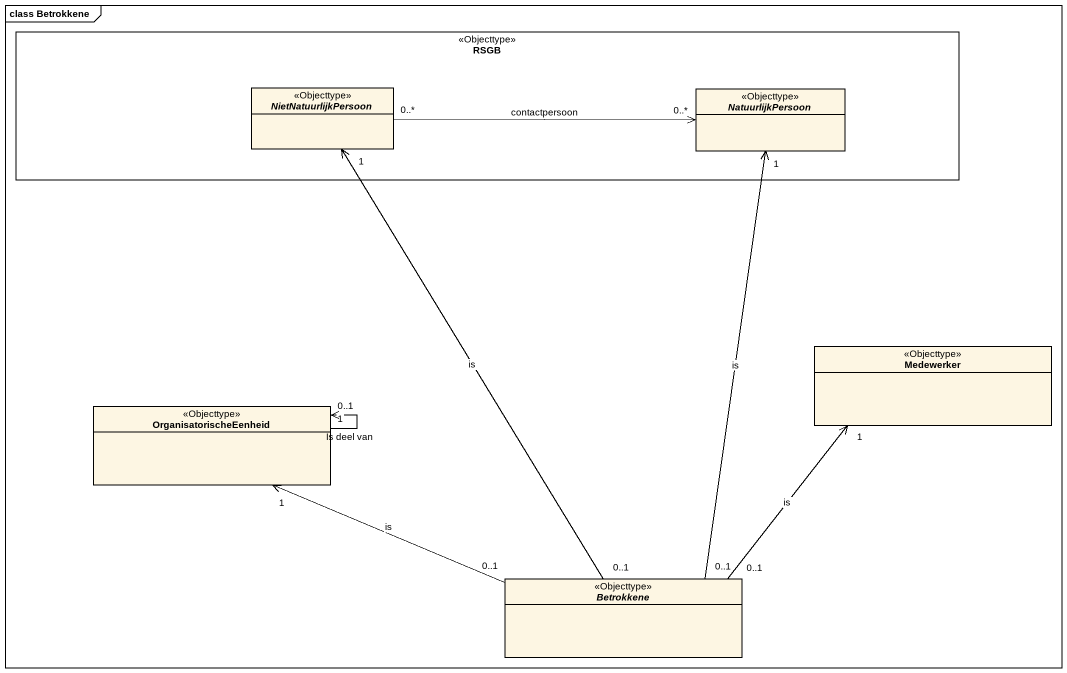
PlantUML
@startuml
mainframe class Betrokkene
hide circle
hide empty members
rectangle RSGB <<Objecttype>> {
  abstract class NietNatuurlijkPersoon <<Objecttype>>
  abstract class NatuurlijkPersoon <<Objecttype>>
}
class Medewerker <<Objecttype>>
class OrganisatorischeEenheid <<Objecttype>>
abstract class Betrokkene <<Objecttype>>
NietNatuurlijkPersoon "0..*" -right-> "0..*" NatuurlijkPersoon : contactpersoon
OrganisatorischeEenheid "1" --> "0..1" OrganisatorischeEenheid : Is deel van
Betrokkene "0..1" -up-> "1" NietNatuurlijkPersoon : is
Betrokkene "0..1" -up-> "1" NatuurlijkPersoon : is
Betrokkene "0..1" -up-> "1" Medewerker : is
Betrokkene "0..1" -left-> "1" OrganisatorischeEenheid : is
@enduml
